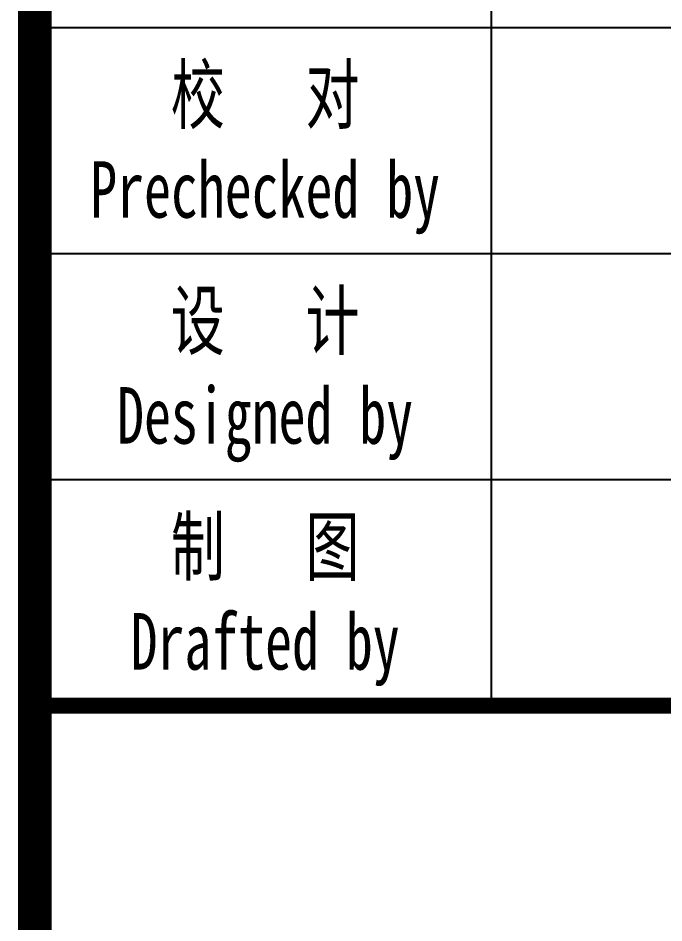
# Model space of a CAD drawing. Extents: x 177291 to 1288761, y 177638 to 322898.
# Drawn here: x 1280197 to 1283251, y 183873 to 188154 of the extents above; entities that cross this region are included whole.
import ezdxf
from ezdxf.enums import TextEntityAlignment as Align

# ---------------------------------------------------------------- set-up
doc = ezdxf.new("R2010")
doc.units = 0
doc.header["$LTSCALE"] = 1000
doc.layers.add('PUB_TITLE', color=4, linetype='Continuous')
doc.styles.add('_gyy_title_ST', font='', dxfattribs={"width": 0.8})
doc.styles.get('_gyy_title_ST').set_extended_font_data('SimSun')

msp = doc.modelspace()

# ---------------------------------------------------------------- linework, layer by layer
at = {"layer": 'PUB_TITLE'}
for p, q in [((1282434.08, 192383.36), (1282434.08, 184900.21)), ((1287779.19, 188107.28), (1280296.04, 188107.28)), ((1287779.19, 187038.25), (1280296.04, 187038.25)), ((1287779.19, 185969.23), (1280296.04, 185969.23))]:
    msp.add_line(p, q, dxfattribs=at)
at = {"layer": 'PUB_TITLE', "const_width": 159.09}
msp.add_lwpolyline([(1280276.45, 239899.66), (1287700.73, 239899.66), (1287700.73, 179020.59), (1280276.45, 179020.59)], close=True, dxfattribs=at)
at = {"layer": 'PUB_TITLE', "const_width": 74.83}
msp.add_lwpolyline([(1280296.04, 184900.21), (1287779.19, 184900.21)], dxfattribs=at)

# ---------------------------------------------------------------- texts
at = {"layer": 'PUB_TITLE', "style": '_gyy_title_ST', "width": 0.7}
for s, height, p in [('校   对', 267.255, (1281365.07, 187658.29)), ('Prechecked by', 267.2551, (1281365.06, 187209.3)), ('设   计', 267.255, (1281365.07, 186589.26)), ('Designed by', 267.2551, (1281365.06, 186140.28)), ('制   图', 267.255, (1281365.07, 185520.24)), ('Drafted by', 267.255, (1281365.06, 185071.26))]:
    msp.add_text(s, height=height, dxfattribs=at).set_placement(p, align=Align.CENTER)

doc.saveas('drawing.dxf')
